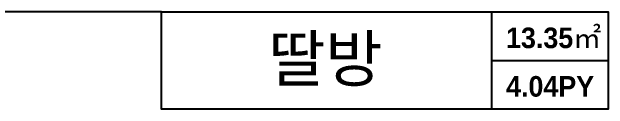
# Model space of a CAD drawing. Header units: inches. Extents: x -63256 to 33689, y -34490 to 100230.
# Drawn here: x -15505 to -13326, y -18814 to -18460 of the extents above; entities that cross this region are included whole.
import ezdxf
from ezdxf.enums import TextEntityAlignment as Align

# ---------------------------------------------------------------- set-up
doc = ezdxf.new("R2010")
doc.units = ezdxf.units.IN
doc.header["$LTSCALE"] = 100
doc.header["$MEASUREMENT"] = 0
doc.layers.add('0-ELC TEXT', color=7, linetype='Continuous')
doc.layers.add('03-TEXT', color=3, linetype='Continuous')
doc.styles.add('넥슨고딕', font='')
doc.styles.add('코레일둥고', font='')
doc.styles.get('넥슨고딕').set_extended_font_data('NEXON Lv1 Gothic Bold', bold=True)
doc.styles.get('코레일둥고').set_extended_font_data('Korail Round Gothic Medium')

msp = doc.modelspace()

# ---------------------------------------------------------------- linework, layer by layer
at = {"layer": '0-ELC TEXT'}
for p, q in [((-14957.5, -18460.1), (-16562.7, -18460.1)), ((-13750.3, -18813.8), (-13750.3, -18460.1)), ((-13750.3, -18636.9), (-13325.6, -18636.9))]:
    msp.add_line(p, q, dxfattribs=at)
msp.add_lwpolyline([(-14957.5, -18460.1), (-13325.6, -18460.1), (-13325.6, -18813.8), (-14957.5, -18813.8)], close=True, dxfattribs=at)

# ---------------------------------------------------------------- texts
at = {"layer": '03-TEXT'}
for s, height, style, p in [('13.35㎡', 75, '넥슨고딕', (-13524.6, -18591.9)), ('딸방', 166.67, '코레일둥고', (-14358.8, -18713.5)), ('4.04PY', 75, '넥슨고딕', (-13537.4, -18768.7))]:
    msp.add_text(s, height=height, dxfattribs=dict(at, style=style)).set_placement(p, align=Align.CENTER)

doc.saveas('drawing.dxf')
